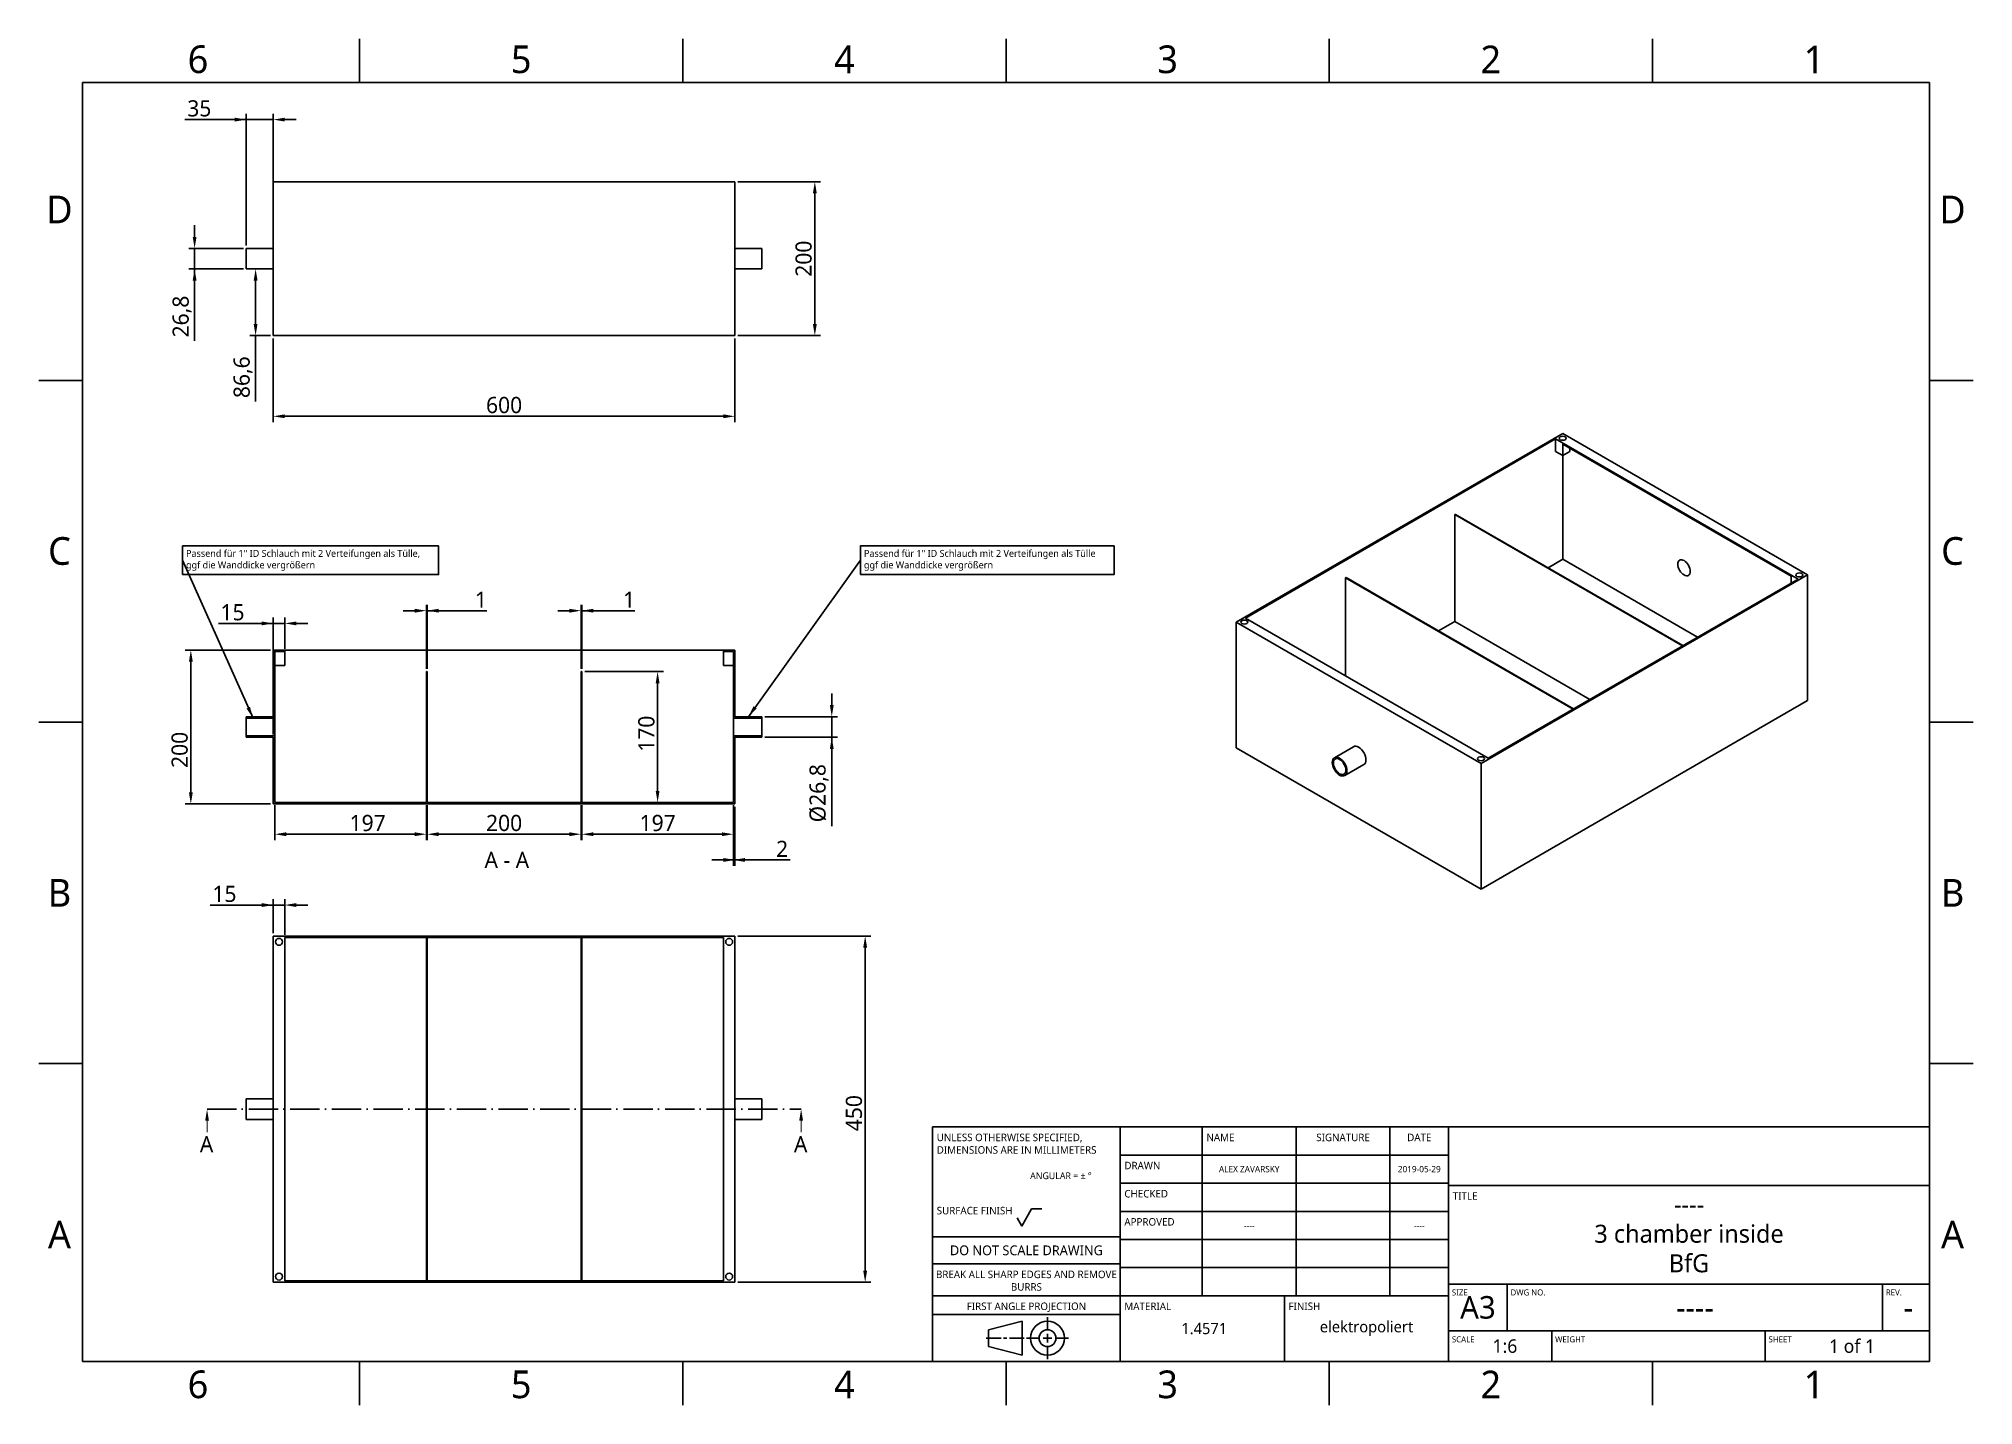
# Model space of a CAD drawing. Extents: x 1 to 420, y 0 to 296.
import ezdxf

# ---------------------------------------------------------------- set-up
doc = ezdxf.new("R2010")
doc.units = 0
doc.header["$LTSCALE"] = 12.7
doc.header["$MEASUREMENT"] = 0
doc.header["$PDMODE"] = 33
doc.header["$PDSIZE"] = 1
doc.linetypes.add('ONS_DASHDOT', pattern=[0.71, 0.5, -0.1, 0.01, -0.1])
doc.layers.get('DEFPOINTS').update_dxf_attribs({"linetype": 'CONTINUOUS'})
for name, color, linetype in [('ANNOTATION_LINES', 7, 'CONTINUOUS'), ('ANNOTATION_TEXT', 7, 'CONTINUOUS'), ('BORDER_FRAME', 7, 'CONTINUOUS'), ('BORDER_ZONES', 7, 'CONTINUOUS'), ('SECTION_CUTTING_LINE', 7, 'ONS_DASHDOT'), ('TITLE_BLOCK', 7, 'CONTINUOUS'), ('VIEW_HATCHES', 7, 'CONTINUOUS'), ('VISIBLE', 7, 'CONTINUOUS')]:
    doc.layers.add(name, color=color, linetype=linetype)
doc.styles.add('ONSHAPE-STANDARD', font='NotoSans-Regular.ttf')
doc.styles.add('ONSHAPE-STANDARD-DIMENSION', font='')
doc.styles.add('ONSHAPE-STANDARD-FIELDS', font='NotoSans-Regular.ttf')
doc.styles.add('ONSHAPE-STANDARD-VIEW-LABE', font='NotoSans-Regular.ttf', dxfattribs={"height": 3.5})
doc.styles.get('ONSHAPE-STANDARD-DIMENSION').set_extended_font_data('Noto Sans')
doc.dimstyles.new('ONSHAPE-ISO-25$0', dxfattribs={"dimtxt": 3.5, "dimasz": 2.5, "dimexe": 1.25, "dimexo": 0.625, "dimtad": 1, "dimtxsty": 'ONSHAPE-STANDARD-DIMENSION', "dimcen": 2.5, "dimclrd": 7, "dimclre": 7, "dimclrt": 7, "dimadec": 1, "dimazin": 3, "dimtfac": 1, "dimtmove": 0, "dimatfit": 3})
pattern_1 = [(219, (101.7974, 130.7482), (1.88796, -2.33144), [])]

# ---------------------------------------------------------------- blocks, each defined once
blk = doc.blocks.new('*D1')
at = {"layer": 'ANNOTATION_TEXT', "color": 7}
for p, q in [((51.8, 231.56), (51.8, 213.46)), ((151.8, 231.56), (151.8, 213.46)), ((54.3, 214.71), (149.3, 214.71))]:
    blk.add_line(p, q, dxfattribs=at)
for points in [[(54.3, 215.13), (54.3, 214.3), (51.8, 214.71)], [(149.3, 214.3), (149.3, 215.13), (151.8, 214.71)]]:
    blk.add_solid(points, dxfattribs=at)
at = {"layer": 'DEFPOINTS', "color": 0}
for p in [(51.8, 232.18), (151.8, 232.18), (151.8, 214.71), (151.8, 214.71)]:
    blk.add_point(p, dxfattribs=at)
at = {"layer": 'ANNOTATION_TEXT', "color": 7, "insert": (101.8, 217.13), "char_height": 3.5, "attachment_point": 5, "style": 'ONSHAPE-STANDARD-DIMENSION'}
blk.add_mtext('600', dxfattribs=at)
blk = doc.blocks.new('*D2')
at = {"layer": 'ANNOTATION_TEXT', "color": 7}
for p, q in [((152.42, 265.52), (170.35, 265.52)), ((169.1, 263.02), (169.1, 234.68)), ((152.42, 232.18), (170.35, 232.18))]:
    blk.add_line(p, q, dxfattribs=at)
for points in [[(169.51, 263.02), (168.68, 263.02), (169.1, 265.52)], [(168.68, 234.68), (169.51, 234.68), (169.1, 232.18)]]:
    blk.add_solid(points, dxfattribs=at)
at = {"layer": 'DEFPOINTS', "color": 0}
for p in [(151.8, 265.52), (151.8, 232.18), (169.1, 232.18), (169.1, 232.18)]:
    blk.add_point(p, dxfattribs=at)
at = {"layer": 'ANNOTATION_TEXT', "color": 7, "insert": (166.68, 248.85), "char_height": 3.5, "attachment_point": 5, "rotation": 90, "style": 'ONSHAPE-STANDARD-DIMENSION'}
blk.add_mtext('200', dxfattribs=at)
blk = doc.blocks.new('*D3')
at = {"layer": 'ANNOTATION_TEXT', "color": 7}
for p, q in [((151.46, 130.46), (151.46, 117.37)), ((151.8, 130.12), (151.8, 117.37)), ((149.3, 118.62), (146.8, 118.62)), ((153.96, 118.62), (149.3, 118.62)), ((151.8, 118.62), (163.78, 118.62))]:
    blk.add_line(p, q, dxfattribs=at)
for points in [[(149.3, 118.21), (149.3, 119.04), (151.8, 118.62)], [(153.96, 119.04), (153.96, 118.21), (151.46, 118.62)]]:
    blk.add_solid(points, dxfattribs=at)
at = {"layer": 'DEFPOINTS', "color": 0}
for p in [(151.46, 131.08), (151.8, 130.75), (151.8, 118.62), (151.8, 118.62)]:
    blk.add_point(p, dxfattribs=at)
at = {"layer": 'ANNOTATION_TEXT', "color": 7, "insert": (162.01, 121.02), "char_height": 3.5, "attachment_point": 5, "style": 'ONSHAPE-STANDARD-DIMENSION'}
blk.add_mtext('2', dxfattribs=at)
blk = doc.blocks.new('*D4')
at = {"layer": 'ANNOTATION_TEXT', "color": 7}
for p, q in [((118.63, 130.46), (118.63, 122.94)), ((151.46, 130.46), (151.46, 122.94)), ((121.13, 124.19), (148.96, 124.19))]:
    blk.add_line(p, q, dxfattribs=at)
for points in [[(121.13, 124.61), (121.13, 123.78), (118.63, 124.19)], [(148.96, 123.78), (148.96, 124.61), (151.46, 124.19)]]:
    blk.add_solid(points, dxfattribs=at)
at = {"layer": 'DEFPOINTS', "color": 0}
for p in [(118.63, 131.08), (151.46, 131.08), (151.46, 124.19), (151.46, 124.19)]:
    blk.add_point(p, dxfattribs=at)
at = {"layer": 'ANNOTATION_TEXT', "color": 7, "insert": (135.05, 126.61), "char_height": 3.5, "attachment_point": 5, "style": 'ONSHAPE-STANDARD-DIMENSION'}
blk.add_mtext('197', dxfattribs=at)
blk = doc.blocks.new('*D5')
at = {"layer": 'ANNOTATION_TEXT', "color": 7}
for p, q in [((85.13, 130.46), (85.13, 122.94)), ((118.46, 130.46), (118.46, 122.94)), ((115.96, 124.19), (87.63, 124.19))]:
    blk.add_line(p, q, dxfattribs=at)
for points in [[(87.63, 124.61), (87.63, 123.78), (85.13, 124.19)], [(115.96, 123.78), (115.96, 124.61), (118.46, 124.19)]]:
    blk.add_solid(points, dxfattribs=at)
at = {"layer": 'DEFPOINTS', "color": 0}
for p in [(85.13, 131.08), (118.46, 131.08), (85.13, 124.19), (85.13, 124.19)]:
    blk.add_point(p, dxfattribs=at)
at = {"layer": 'ANNOTATION_TEXT', "color": 7, "insert": (101.8, 126.61), "char_height": 3.5, "attachment_point": 5, "style": 'ONSHAPE-STANDARD-DIMENSION'}
blk.add_mtext('200', dxfattribs=at)
blk = doc.blocks.new('*D6')
at = {"layer": 'ANNOTATION_TEXT', "color": 7}
for p, q in [((52.13, 130.46), (52.13, 122.94)), ((84.96, 130.46), (84.96, 122.94)), ((54.63, 124.19), (82.46, 124.19))]:
    blk.add_line(p, q, dxfattribs=at)
for points in [[(54.63, 124.61), (54.63, 123.78), (52.13, 124.19)], [(82.46, 123.78), (82.46, 124.61), (84.96, 124.19)]]:
    blk.add_solid(points, dxfattribs=at)
at = {"layer": 'DEFPOINTS', "color": 0}
for p in [(52.13, 131.08), (84.96, 131.08), (84.96, 124.19), (84.96, 124.19)]:
    blk.add_point(p, dxfattribs=at)
at = {"layer": 'ANNOTATION_TEXT', "color": 7, "insert": (72.24, 126.61), "char_height": 3.5, "attachment_point": 5, "style": 'ONSHAPE-STANDARD-DIMENSION'}
blk.add_mtext('197', dxfattribs=at)
blk = doc.blocks.new('*D7')
at = {"layer": 'ANNOTATION_TEXT', "color": 7}
for p, q in [((51.8, 102.76), (51.8, 110.1)), ((54.3, 102.43), (54.3, 110.1)), ((51.8, 108.85), (38.17, 108.85)), ((49.3, 108.85), (46.8, 108.85)), ((54.3, 108.85), (51.8, 108.85)), ((56.8, 108.85), (59.3, 108.85))]:
    blk.add_line(p, q, dxfattribs=at)
for points in [[(49.3, 108.43), (49.3, 109.27), (51.8, 108.85)], [(56.8, 109.27), (56.8, 108.43), (54.3, 108.85)]]:
    blk.add_solid(points, dxfattribs=at)
at = {"layer": 'DEFPOINTS', "color": 0}
for p in [(51.8, 108.85), (51.8, 108.85), (51.8, 102.14), (54.3, 101.81)]:
    blk.add_point(p, dxfattribs=at)
at = {"layer": 'ANNOTATION_TEXT', "color": 7, "insert": (41.23, 111.25), "char_height": 3.5, "attachment_point": 5, "style": 'ONSHAPE-STANDARD-DIMENSION'}
blk.add_mtext('15', dxfattribs=at)
blk = doc.blocks.new('*D8')
at = {"layer": 'ANNOTATION_TEXT', "color": 7}
for p, q in [((51.8, 169.85), (39.92, 169.85)), ((49.3, 169.85), (46.8, 169.85)), ((51.8, 145.81), (51.8, 171.1)), ((54.3, 169.85), (51.8, 169.85)), ((54.3, 164.37), (54.3, 171.1)), ((56.8, 169.85), (59.3, 169.85))]:
    blk.add_line(p, q, dxfattribs=at)
for points in [[(49.3, 169.44), (49.3, 170.27), (51.8, 169.85)], [(56.8, 170.27), (56.8, 169.44), (54.3, 169.85)]]:
    blk.add_solid(points, dxfattribs=at)
at = {"layer": 'DEFPOINTS', "color": 0}
for p in [(51.8, 169.85), (51.8, 169.85), (54.3, 163.75), (51.8, 145.18)]:
    blk.add_point(p, dxfattribs=at)
at = {"layer": 'ANNOTATION_TEXT', "color": 7, "insert": (42.98, 172.25), "char_height": 3.5, "attachment_point": 5, "style": 'ONSHAPE-STANDARD-DIMENSION'}
blk.add_mtext('15', dxfattribs=at)
blk = doc.blocks.new('*D9')
at = {"layer": 'ANNOTATION_TEXT', "color": 7}
for p, q in [((34.77, 253.58), (34.77, 256.08)), ((45.34, 251.08), (33.52, 251.08)), ((34.77, 251.08), (34.77, 246.62)), ((45.34, 246.62), (33.52, 246.62)), ((34.77, 246.62), (34.77, 231.09)), ((34.77, 244.12), (34.77, 241.62))]:
    blk.add_line(p, q, dxfattribs=at)
for points in [[(34.35, 253.58), (35.18, 253.58), (34.77, 251.08)], [(35.18, 244.12), (34.35, 244.12), (34.77, 246.62)]]:
    blk.add_solid(points, dxfattribs=at)
at = {"layer": 'DEFPOINTS', "color": 0}
for p in [(45.96, 251.08), (34.77, 246.62), (34.77, 246.62), (45.96, 246.62)]:
    blk.add_point(p, dxfattribs=at)
at = {"layer": 'ANNOTATION_TEXT', "color": 7, "insert": (32.06, 236.32), "char_height": 3.5, "attachment_point": 5, "rotation": 90, "style": 'ONSHAPE-STANDARD-DIMENSION'}
blk.add_mtext('26,8', dxfattribs=at)
blk = doc.blocks.new('*D10')
at = {"layer": 'ANNOTATION_TEXT', "color": 7}
for p, q in [((45.96, 278.97), (32.62, 278.97)), ((43.46, 278.97), (40.96, 278.97)), ((45.96, 251.71), (45.96, 280.22)), ((45.96, 278.97), (51.8, 278.97)), ((51.8, 251.71), (51.8, 280.22)), ((54.3, 278.97), (56.8, 278.97))]:
    blk.add_line(p, q, dxfattribs=at)
for points in [[(43.46, 278.56), (43.46, 279.39), (45.96, 278.97)], [(54.3, 279.39), (54.3, 278.56), (51.8, 278.97)]]:
    blk.add_solid(points, dxfattribs=at)
at = {"layer": 'DEFPOINTS', "color": 0}
for p in [(51.8, 278.97), (51.8, 278.97), (45.96, 251.08), (51.8, 251.08)]:
    blk.add_point(p, dxfattribs=at)
at = {"layer": 'ANNOTATION_TEXT', "color": 7, "insert": (35.79, 281.39), "char_height": 3.5, "attachment_point": 5, "style": 'ONSHAPE-STANDARD-DIMENSION'}
blk.add_mtext('35', dxfattribs=at)
blk = doc.blocks.new('*D11')
at = {"layer": 'ANNOTATION_TEXT', "color": 7}
for p, q in [((51.17, 246.62), (46.73, 246.62)), ((47.98, 244.12), (47.98, 234.68)), ((51.17, 232.18), (46.73, 232.18)), ((47.98, 232.18), (47.98, 217.94))]:
    blk.add_line(p, q, dxfattribs=at)
for points in [[(48.39, 244.12), (47.56, 244.12), (47.98, 246.62)], [(47.56, 234.68), (48.39, 234.68), (47.98, 232.18)]]:
    blk.add_solid(points, dxfattribs=at)
at = {"layer": 'DEFPOINTS', "color": 0}
for p in [(51.8, 246.62), (47.98, 232.18), (47.98, 232.18), (51.8, 232.18)]:
    blk.add_point(p, dxfattribs=at)
at = {"layer": 'ANNOTATION_TEXT', "color": 7, "insert": (45.27, 223.18), "char_height": 3.5, "attachment_point": 5, "rotation": 90, "style": 'ONSHAPE-STANDARD-DIMENSION'}
blk.add_mtext('86,6', dxfattribs=at)
blk = doc.blocks.new('*D12')
at = {"layer": 'ANNOTATION_TEXT', "color": 7}
for p, q in [((152.42, 102.14), (181.25, 102.14)), ((180, 99.64), (180, 29.64)), ((152.42, 27.14), (181.25, 27.14))]:
    blk.add_line(p, q, dxfattribs=at)
for points in [[(180.41, 99.64), (179.58, 99.64), (180, 102.14)], [(179.58, 29.64), (180.41, 29.64), (180, 27.14)]]:
    blk.add_solid(points, dxfattribs=at)
at = {"layer": 'DEFPOINTS', "color": 0}
for p in [(151.8, 102.14), (151.8, 27.14), (180, 27.14), (180, 27.14)]:
    blk.add_point(p, dxfattribs=at)
at = {"layer": 'ANNOTATION_TEXT', "color": 7, "insert": (177.58, 63.78), "char_height": 3.5, "attachment_point": 5, "rotation": 90, "style": 'ONSHAPE-STANDARD-DIMENSION'}
blk.add_mtext('450', dxfattribs=at)
blk = doc.blocks.new('*D13')
at = {"layer": 'ANNOTATION_TEXT', "color": 7}
for p, q in [((82.46, 172.61), (79.96, 172.61)), ((84.96, 160.04), (84.96, 173.86)), ((84.96, 172.61), (85.13, 172.61)), ((85.13, 160.04), (85.13, 173.86)), ((85.13, 172.61), (98.04, 172.61)), ((87.63, 172.61), (90.13, 172.61))]:
    blk.add_line(p, q, dxfattribs=at)
for points in [[(82.46, 172.19), (82.46, 173.02), (84.96, 172.61)], [(87.63, 173.02), (87.63, 172.19), (85.13, 172.61)]]:
    blk.add_solid(points, dxfattribs=at)
at = {"layer": 'DEFPOINTS', "color": 0}
for p in [(85.13, 172.61), (85.13, 172.61), (84.96, 159.41), (85.13, 159.41)]:
    blk.add_point(p, dxfattribs=at)
at = {"layer": 'ANNOTATION_TEXT', "color": 7, "insert": (96.77, 174.98), "char_height": 3.5, "attachment_point": 5, "style": 'ONSHAPE-STANDARD-DIMENSION'}
blk.add_mtext('1', dxfattribs=at)
blk = doc.blocks.new('*D14')
at = {"layer": 'ANNOTATION_TEXT', "color": 7}
for p, q in [((115.96, 172.61), (113.46, 172.61)), ((118.46, 160.04), (118.46, 173.86)), ((118.46, 172.61), (118.63, 172.61)), ((118.63, 160.04), (118.63, 173.86)), ((118.63, 172.61), (130.13, 172.61)), ((121.13, 172.61), (123.63, 172.61))]:
    blk.add_line(p, q, dxfattribs=at)
for points in [[(115.96, 172.19), (115.96, 173.02), (118.46, 172.61)], [(121.13, 173.02), (121.13, 172.19), (118.63, 172.61)]]:
    blk.add_solid(points, dxfattribs=at)
at = {"layer": 'DEFPOINTS', "color": 0}
for p in [(118.63, 172.61), (118.63, 172.61), (118.46, 159.41), (118.63, 159.41)]:
    blk.add_point(p, dxfattribs=at)
at = {"layer": 'ANNOTATION_TEXT', "color": 7, "insert": (128.86, 174.98), "char_height": 3.5, "attachment_point": 5, "style": 'ONSHAPE-STANDARD-DIMENSION'}
blk.add_mtext('1', dxfattribs=at)
blk = doc.blocks.new('*D15')
at = {"layer": 'ANNOTATION_TEXT', "color": 7}
for p, q in [((119.26, 159.41), (136.3, 159.41)), ((135.05, 156.91), (135.05, 133.58)), ((119.26, 131.08), (136.3, 131.08))]:
    blk.add_line(p, q, dxfattribs=at)
for points in [[(135.46, 156.91), (134.63, 156.91), (135.05, 159.41)], [(134.63, 133.58), (135.46, 133.58), (135.05, 131.08)]]:
    blk.add_solid(points, dxfattribs=at)
at = {"layer": 'DEFPOINTS', "color": 0}
for p in [(118.63, 159.41), (118.63, 131.08), (135.05, 131.08), (135.05, 131.08)]:
    blk.add_point(p, dxfattribs=at)
at = {"layer": 'ANNOTATION_TEXT', "color": 7, "insert": (132.63, 145.96), "char_height": 3.5, "attachment_point": 5, "rotation": 90, "style": 'ONSHAPE-STANDARD-DIMENSION'}
blk.add_mtext('170', dxfattribs=at)
blk = doc.blocks.new('*D16')
at = {"layer": 'ANNOTATION_TEXT', "color": 7}
for p, q in [((51.17, 164.08), (32.7, 164.08)), ((33.95, 133.25), (33.95, 161.58)), ((51.17, 130.75), (32.7, 130.75))]:
    blk.add_line(p, q, dxfattribs=at)
for points in [[(34.37, 161.58), (33.54, 161.58), (33.95, 164.08)], [(33.54, 133.25), (34.37, 133.25), (33.95, 130.75)]]:
    blk.add_solid(points, dxfattribs=at)
at = {"layer": 'DEFPOINTS', "color": 0}
for p in [(33.95, 164.08), (33.95, 164.08), (51.8, 164.08), (51.8, 130.75)]:
    blk.add_point(p, dxfattribs=at)
at = {"layer": 'ANNOTATION_TEXT', "color": 7, "insert": (31.54, 142.46), "char_height": 3.5, "attachment_point": 5, "rotation": 90, "style": 'ONSHAPE-STANDARD-DIMENSION'}
blk.add_mtext('200', dxfattribs=at)
blk = doc.blocks.new('*D17')
at = {"layer": 'ANNOTATION_TEXT', "color": 7}
for p, q in [((172.76, 152.15), (172.76, 154.65)), ((158.26, 149.65), (174.01, 149.65)), ((172.76, 149.65), (172.76, 145.18)), ((158.26, 145.18), (174.01, 145.18)), ((172.76, 145.18), (172.76, 125.97)), ((172.76, 142.68), (172.76, 140.18))]:
    blk.add_line(p, q, dxfattribs=at)
for points in [[(172.35, 152.15), (173.18, 152.15), (172.76, 149.65)], [(173.18, 142.68), (172.35, 142.68), (172.76, 145.18)]]:
    blk.add_solid(points, dxfattribs=at)
at = {"layer": 'DEFPOINTS', "color": 0}
for p in [(157.63, 149.65), (157.63, 145.18), (172.76, 145.18), (172.76, 145.18)]:
    blk.add_point(p, dxfattribs=at)
at = {"layer": 'ANNOTATION_TEXT', "color": 7, "insert": (170, 133.08), "char_height": 3.5, "attachment_point": 5, "rotation": 90, "style": 'ONSHAPE-STANDARD-DIMENSION'}
blk.add_mtext('%%c26,8', dxfattribs=at)

msp = doc.modelspace()

# ---------------------------------------------------------------- hatches: boundary and pattern name
at = {"layer": 'VIEW_HATCHES'}
h = msp.add_hatch(dxfattribs=at)
h.set_pattern_fill('ANSI31', color=256, scale=24, angle=174, style=0, pattern_type=2)
h.set_pattern_definition(pattern_1)
edge = h.paths.add_edge_path(flags=0)
edge.add_line((54.2974, 164.0815), (54.2974, 163.7482))
edge.add_line((54.2974, 164.0815), (51.7974, 164.0815))
edge.add_line((51.7974, 149.6482), (51.7974, 164.0815))
edge.add_line((45.964, 149.6482), (51.7974, 149.6482))
edge.add_line((45.964, 149.6482), (45.964, 149.3148))
edge.add_line((45.964, 149.3148), (52.1307, 149.3148))
edge.add_line((52.1307, 149.3148), (52.1307, 163.7482))
edge.add_line((54.2974, 163.7482), (52.1307, 163.7482))
h = msp.add_hatch(dxfattribs=at)
h.set_pattern_fill('ANSI31', color=256, scale=24, angle=174, style=0, pattern_type=2)
h.set_pattern_definition(pattern_1)
edge = h.paths.add_edge_path(flags=0)
edge.add_line((151.464, 149.3148), (151.464, 163.7482))
edge.add_line((151.464, 149.3148), (157.6307, 149.3148))
edge.add_line((157.6307, 149.3148), (157.6307, 149.6482))
edge.add_line((151.7974, 149.6482), (157.6307, 149.6482))
edge.add_line((151.7974, 149.6482), (151.7974, 164.0815))
edge.add_line((151.7974, 164.0815), (149.2974, 164.0815))
edge.add_line((149.2974, 164.0815), (149.2974, 163.7482))
edge.add_line((151.464, 163.7482), (149.2974, 163.7482))
h = msp.add_hatch(dxfattribs=at)
h.set_pattern_fill('ANSI31', color=256, scale=24, angle=174, style=0, pattern_type=2)
h.set_pattern_definition(pattern_1)
edge = h.paths.add_edge_path(flags=0)
edge.add_line((84.964, 131.0815), (52.1307, 131.0815))
edge.add_line((52.1307, 131.0815), (52.1307, 145.5148))
edge.add_line((52.1307, 145.5148), (45.964, 145.5148))
edge.add_line((45.964, 145.5148), (45.964, 145.1815))
edge.add_line((51.7974, 145.1815), (45.964, 145.1815))
edge.add_line((51.7974, 130.7482), (51.7974, 145.1815))
edge.add_line((151.7974, 130.7482), (51.7974, 130.7482))
edge.add_line((151.7974, 130.7482), (151.7974, 145.1815))
edge.add_line((157.6307, 145.1815), (151.7974, 145.1815))
edge.add_line((157.6307, 145.1815), (157.6307, 145.5148))
edge.add_line((157.6307, 145.5148), (151.464, 145.5148))
edge.add_line((151.464, 131.0815), (151.464, 145.5148))
edge.add_line((151.464, 131.0815), (118.6307, 131.0815))
edge.add_line((118.6307, 131.0815), (118.6307, 159.4148))
edge.add_line((118.6307, 159.4148), (118.464, 159.4148))
edge.add_line((118.464, 131.0815), (118.464, 159.4148))
edge.add_line((118.464, 131.0815), (85.1307, 131.0815))
edge.add_line((85.1307, 131.0815), (85.1307, 159.4148))
edge.add_line((85.1307, 159.4148), (84.964, 159.4148))
edge.add_line((84.964, 131.0815), (84.964, 159.4148))

# ---------------------------------------------------------------- linework, layer by layer
at = {"layer": 'ANNOTATION_LINES', "color": 7}
for p, q in [((47.4164, 149.3148, -18.75), (32.158, 183.5179, 18.75)), ((154.714, 149.6482, -18.75), (178.9811, 183.5179, 18.75))]:
    msp.add_line(p, q, dxfattribs=at)
for points in [[(46.7784, 151.7677), (47.4164, 149.3148), (46.0173, 151.4282)], [(156.5088, 151.4377), (154.714, 149.6482), (155.8314, 151.9231)]]:
    msp.add_solid(points, dxfattribs=at)
at = {"layer": 'ANNOTATION_TEXT', "color": 7}
for points in [[(32.158, 180.4154), (32.158, 186.6204), (87.5967, 186.6204), (87.5967, 180.4154)], [(178.9811, 180.4154), (178.9811, 186.6204), (233.9119, 186.6204), (233.9119, 180.4154)]]:
    msp.add_lwpolyline(points, close=True, dxfattribs=at)
at = {"layer": 'BORDER_FRAME'}
for p, q in [((10.5, 10), (10.5, 287)), ((10.5, 287), (410.5, 287)), ((410.5, 287), (410.5, 10)), ((410.5, 10), (10.5, 10))]:
    msp.add_line(p, q, dxfattribs=at)
at = {"layer": 'BORDER_ZONES'}
for p, q in [((70.5, 287), (70.5, 296.5)), ((140.5, 287), (140.5, 296.5)), ((210.5, 287), (210.5, 296.5)), ((280.5, 287), (280.5, 296.5)), ((350.5, 287), (350.5, 296.5)), ((10.5, 222.5), (1, 222.5)), ((410.5, 222.5), (420, 222.5)), ((10.5, 148.5), (1, 148.5)), ((410.5, 148.5), (420, 148.5)), ((10.5, 74.5), (1, 74.5)), ((410.5, 74.5), (420, 74.5)), ((70.5, 10), (70.5, 0.5)), ((140.5, 10), (140.5, 0.5)), ((210.5, 10), (210.5, 0.5)), ((280.5, 10), (280.5, 0.5)), ((350.5, 10), (350.5, 0.5))]:
    msp.add_line(p, q, dxfattribs=at)
at = {"layer": 'SECTION_CUTTING_LINE', "color": 7}
msp.add_line((37.464, 64.6399), (166.1307, 64.6399), dxfattribs=at)
for points in [[(37.464, 64.6399), (37.0474, 62.1399), (37.8807, 62.1399)], [(166.1307, 64.6399), (165.714, 62.1399), (166.5474, 62.1399)], [(37.3599, 62.1399), (37.3599, 59.6399), (37.5682, 62.1399), (37.5682, 59.6399)], [(166.0265, 62.1399), (166.0265, 59.6399), (166.2349, 62.1399), (166.2349, 59.6399)]]:
    msp.add_solid(points, dxfattribs=at)
at = {"layer": 'TITLE_BLOCK'}
for p, q in [((194.6, 10), (194.6, 60.8)), ((194.6, 60.8), (235.24, 60.8)), ((235.24, 10), (235.24, 60.8)), ((235.24, 60.8), (306.36, 60.8)), ((253.02, 24.224), (253.02, 60.8)), ((273.34, 24.224), (273.34, 60.8)), ((293.66, 24.224), (293.66, 60.8)), ((306.36, 10), (306.36, 60.8)), ((306.36, 60.8), (410.5, 60.8)), ((235.24, 54.704), (306.36, 54.704)), ((235.24, 48.608), (306.36, 48.608)), ((306.36, 48.1), (410.5, 48.1)), ((213.904, 39.3298), (216.0376, 43.0253)), ((216.0376, 43.0253), (218.2728, 43.0253)), ((235.24, 42.512), (306.36, 42.512)), ((212.888, 41.0896), (213.904, 39.3298)), ((194.6, 37.0256), (235.24, 37.0256)), ((235.24, 36.416), (306.36, 36.416)), ((194.6, 31.1328), (235.24, 31.1328)), ((235.24, 30.32), (306.36, 30.32)), ((306.36, 26.764), (410.5, 26.764)), ((319.06, 16.604), (319.06, 26.764)), ((400.34, 16.604), (400.34, 26.764)), ((194.6, 24.224), (235.24, 24.224)), ((235.24, 24.224), (306.36, 24.224)), ((270.8, 10), (270.8, 24.224)), ((194.6, 20.16), (235.24, 20.16)), ((214.0056, 18.697), (206.6904, 16.8682)), ((206.6904, 16.8682), (206.6904, 13.2106)), ((214.0056, 11.3818), (214.0056, 18.697)), ((219.492, 16.8682), (219.492, 19.6114)), ((209.4336, 15.0394), (206.2332, 15.0394)), ((206.6904, 13.2106), (214.0056, 11.3818)), ((210.7138, 15.0394), (209.9822, 15.0394)), ((211.2624, 15.0394), (214.4628, 15.0394)), ((217.6632, 15.0394), (214.92, 15.0394)), ((220.4064, 15.0394), (218.5776, 15.0394)), ((219.492, 15.9538), (219.492, 14.125)), ((219.492, 13.2106), (219.492, 10.4674)), ((221.3208, 15.0394), (224.064, 15.0394)), ((306.36, 16.604), (410.5, 16.604)), ((328.712, 10), (328.712, 16.604)), ((374.94, 10), (374.94, 16.604)), ((194.6, 10), (235.24, 10))]:
    msp.add_line(p, q, dxfattribs=at)
for radius in [3.6576, 1.8288]:
    msp.add_circle((219.492, 15.0394), radius, dxfattribs=at)
at = {"layer": 'VISIBLE'}
for p, q in [((51.7974, 265.5179), (151.7974, 265.5179)), ((51.7974, 265.5179), (51.7974, 232.1845)), ((151.7974, 265.5179), (151.7974, 232.1845)), ((51.7974, 251.0845), (45.964, 251.0845)), ((45.964, 246.6179), (45.964, 251.0845)), ((157.6307, 251.0845), (151.7974, 251.0845)), ((157.6307, 251.0845), (157.6307, 246.6179)), ((45.964, 246.6179), (51.7974, 246.6179)), ((151.7974, 246.6179), (157.6307, 246.6179)), ((51.7974, 232.1845), (151.7974, 232.1845)), ((260.3592, 170.1392), (331.0699, 210.964)), ((262.3627, 171.0238), (329.5378, 209.8073)), ((329.5378, 207.0857), (329.5378, 209.8073)), ((329.5378, 209.8073), (382.0994, 179.4609)), ((331.0699, 210.964), (384.1029, 180.3454)), ((329.5378, 207.0857), (331.0699, 206.2011)), ((331.0699, 206.2011), (331.0699, 208.6506)), ((331.0699, 208.6506), (380.5674, 180.0733)), ((332.6019, 207.0857), (331.0699, 206.2011)), ((331.0699, 206.2011), (331.0699, 183.7475)), ((332.6019, 207.0857), (332.6019, 207.7661)), ((307.7354, 193.4094), (307.8532, 193.4774)), ((307.7354, 193.4094), (356.9971, 164.9681)), ((307.7354, 193.4094), (307.7354, 170.2753)), ((307.8532, 193.4774), (357.115, 165.0361)), ((313.3922, 139.5206), (384.1029, 180.3454)), ((327.8879, 181.9104), (331.0699, 183.7475)), ((331.0699, 183.7475), (360.297, 166.8732)), ((384.1029, 180.3454), (384.1029, 153.1289)), ((284.0473, 179.7331), (284.1651, 179.8011)), ((284.0473, 179.7331), (284.0473, 158.5041)), ((284.0473, 179.7331), (333.3091, 151.2918)), ((284.1651, 179.8011), (333.4269, 151.3598)), ((314.9243, 140.6773), (382.0994, 179.4609)), ((380.5674, 178.5763), (380.5674, 180.0733)), ((260.3592, 170.1392), (260.3592, 142.9227)), ((260.3592, 170.1392), (313.3922, 139.5206)), ((262.3627, 171.0238), (314.9243, 140.6773)), ((304.1998, 168.2341), (307.7354, 170.2753)), ((307.7354, 170.2753), (336.9624, 153.401)), ((54.2974, 164.0815), (51.7974, 164.0815)), ((51.7974, 149.6482), (51.7974, 164.0815)), ((54.2974, 163.7482), (52.1307, 163.7482)), ((52.1307, 149.3148), (52.1307, 163.7482)), ((54.2974, 164.0815), (54.2974, 163.7482)), ((54.2974, 164.0815), (149.2974, 164.0815)), ((54.2974, 160.7482), (54.2974, 163.7482)), ((149.2974, 164.0815), (149.2974, 163.7482)), ((151.7974, 164.0815), (149.2974, 164.0815)), ((149.2974, 160.7482), (149.2974, 163.7482)), ((151.464, 163.7482), (149.2974, 163.7482)), ((151.464, 149.3148), (151.464, 163.7482)), ((151.7974, 149.6482), (151.7974, 164.0815)), ((52.1307, 160.7482), (54.2974, 160.7482)), ((84.964, 131.0815), (84.964, 159.4148)), ((85.1307, 159.4148), (84.964, 159.4148)), ((85.1307, 131.0815), (85.1307, 159.4148)), ((118.464, 131.0815), (118.464, 159.4148)), ((118.6307, 159.4148), (118.464, 159.4148)), ((118.6307, 131.0815), (118.6307, 159.4148)), ((151.464, 160.7482), (149.2974, 160.7482)), ((313.3922, 112.304), (384.1029, 153.1289)), ((45.964, 149.6482), (51.7974, 149.6482)), ((45.964, 149.6482), (45.964, 149.3148)), ((45.964, 149.3148), (52.1307, 149.3148)), ((45.964, 145.5148), (45.964, 149.3148)), ((52.1307, 145.5148), (52.1307, 149.3148)), ((151.464, 149.3148), (157.6307, 149.3148)), ((151.464, 145.5148), (151.464, 149.3148)), ((151.7974, 149.6482), (157.6307, 149.6482)), ((157.6307, 149.3148), (157.6307, 149.6482)), ((157.6307, 149.3148), (157.6307, 145.5148)), ((45.964, 145.5148), (45.964, 145.1815)), ((52.1307, 145.5148), (45.964, 145.5148)), ((51.7974, 145.1815), (45.964, 145.1815)), ((51.7974, 130.7482), (51.7974, 145.1815)), ((52.1307, 131.0815), (52.1307, 145.5148)), ((151.464, 131.0815), (151.464, 145.5148)), ((157.6307, 145.5148), (151.464, 145.5148)), ((151.7974, 130.7482), (151.7974, 145.1815)), ((157.6307, 145.1815), (151.7974, 145.1815)), ((157.6307, 145.1815), (157.6307, 145.5148)), ((260.3592, 142.9227), (313.3922, 112.304)), ((285.759, 143.1558), (281.6343, 140.7743)), ((283.8676, 136.9061), (287.9924, 139.2875)), ((313.3922, 139.5206), (313.3922, 112.304)), ((151.7974, 130.7482), (51.7974, 130.7482)), ((84.964, 131.0815), (52.1307, 131.0815)), ((118.464, 131.0815), (85.1307, 131.0815)), ((151.464, 131.0815), (118.6307, 131.0815)), ((51.7974, 102.1399), (51.7974, 27.1399)), ((51.7974, 102.1399), (151.7974, 102.1399)), ((54.2974, 101.8066), (54.2974, 27.4733)), ((54.2974, 101.8066), (149.2974, 101.8066)), ((84.964, 101.8066), (84.964, 27.4733)), ((85.1307, 101.8066), (85.1307, 27.4733)), ((118.464, 101.8066), (118.464, 27.4733)), ((118.6307, 101.8066), (118.6307, 27.4733)), ((149.2974, 101.8066), (149.2974, 27.4733)), ((151.7974, 102.1399), (151.7974, 27.1399)), ((51.7974, 66.8733), (45.964, 66.8733)), ((45.964, 62.4066), (45.964, 66.8733)), ((157.6307, 66.8733), (151.7974, 66.8733)), ((157.6307, 66.8733), (157.6307, 62.4066)), ((45.964, 62.4066), (51.7974, 62.4066)), ((151.7974, 62.4066), (157.6307, 62.4066)), ((51.7974, 27.1399), (151.7974, 27.1399)), ((54.2974, 27.4733), (149.2974, 27.4733))]:
    msp.add_line(p, q, dxfattribs=at)
for centre in [(53.0474, 100.8899), (150.5474, 100.8899), (53.0474, 28.3899), (150.5474, 28.3899)]:
    msp.add_circle(centre, 0.75, dxfattribs=at)
for centre, major_axis in [((331.0699, 209.9434), (-0.75, 0)), ((357.3507, 181.9104), (0.95, -1.6454)), ((382.3351, 180.3454), (-0.75, 0)), ((262.127, 170.1392), (-0.75, 0)), ((282.7509, 138.8402), (1.1167, -1.9341)), ((282.7509, 138.8402), (0.95, -1.6454)), ((313.3922, 140.5412), (-0.75, 0))]:
    msp.add_ellipse(centre, major_axis=major_axis, ratio=0.57735027, dxfattribs=at)
msp.add_ellipse((286.8757, 141.2216), major_axis=(1.1167, -1.9341), ratio=0.57735027, start_param=0, end_param=3.14159265, dxfattribs=at)

# ---------------------------------------------------------------- texts
at = {"layer": 'ANNOTATION_TEXT', "color": 7, "char_height": 1.5, "attachment_point": 4, "style": 'ONSHAPE-STANDARD'}
for s, insert in [('{\\fNoto Sans;Passend für 1" ID Schlauch mit 2 Verteifungen als Tülle,\\Pggf die Wanddicke vergrößern}', (32.908, 183.5179)), ('{\\fNoto Sans;Passend für 1" ID Schlauch mit 2 Verteifungen als Tülle\\Pggf die Wanddicke vergrößern}', (179.7311, 183.5179))]:
    msp.add_mtext(s, dxfattribs=dict(at, insert=insert))
at = {"layer": 'ANNOTATION_TEXT', "color": 7, "insert": (101.7974, 120.3728), "char_height": 3.5, "width": 15.832601, "attachment_point": 2, "style": 'ONSHAPE-STANDARD-VIEW-LABE'}
msp.add_mtext(' A - A ', dxfattribs=at)
at = {"layer": 'BORDER_ZONES', "char_height": 6, "attachment_point": 5, "style": 'ONSHAPE-STANDARD'}
for s, insert in [('6', (35.5, 292)), ('5', (105.5, 292)), ('4', (175.5, 292)), ('3', (245.5, 292)), ('2', (315.5, 292)), ('1', (385.5, 292)), ('D', (5.5, 259.5)), ('D', (415.5, 259.5)), ('C', (5.5, 185.5)), ('C', (415.5, 185.5)), ('B', (5.5, 111.5)), ('B', (415.5, 111.5)), ('A', (5.5, 37.5)), ('A', (415.5, 37.5)), ('6', (35.5, 5)), ('5', (105.5, 5)), ('4', (175.5, 5)), ('3', (245.5, 5)), ('2', (315.5, 5)), ('1', (385.5, 5))]:
    msp.add_mtext(s, dxfattribs=dict(at, insert=insert))
at = {"layer": 'SECTION_CUTTING_LINE', "color": 7, "char_height": 3.5, "width": 3.120913, "attachment_point": 1, "style": 'ONSHAPE-STANDARD'}
for insert in [(35.906, 58.8066), (164.5726, 58.8066)]:
    msp.add_mtext('\\fNoto Sans|b0|i0|c0|p0;\\W1.0000000000;\\T1.0000000000;\\o\\lA', dxfattribs=dict(at, insert=insert))
at = {"layer": 'TITLE_BLOCK'}
for s, insert, char_height, width, attachment_point, style in [('UNLESS OTHERWISE SPECIFIED, DIMENSIONS ARE IN MILLIMETERS', (195.4941, 59.337), 1.6256, 40.64, 1, 'ONSHAPE-STANDARD'), ('NAME', (253.9141, 59.337), 1.6256, 20.32, 1, 'ONSHAPE-STANDARD'), ('SIGNATURE', (283.5, 59.337), 1.6256, 20.32, 2, 'ONSHAPE-STANDARD'), ('DATE', (300.01, 59.337), 1.6256, 12.7, 2, 'ONSHAPE-STANDARD'), ('^JANGULAR = ± °^J', (215.7247, 53.3873), 1.46304, 20.32, 1, 'ONSHAPE-STANDARD'), ('DRAWN', (236.1341, 53.241), 1.6256, 17.78, 1, 'ONSHAPE-STANDARD'), ('ALEX ZAVARSKY', (263.18, 51.656), 1.365504, 20.32, 5, 'ONSHAPE-STANDARD-FIELDS'), ('2019-05-29', (300.01, 51.656), 1.3655, 12.7, 5, 'ONSHAPE-STANDARD-FIELDS'), ('CHECKED', (236.1341, 47.145), 1.6256, 17.78, 1, 'ONSHAPE-STANDARD'), ('TITLE', (307.2541, 46.637), 1.6256, 12.7, 1, 'ONSHAPE-STANDARD'), ('SURFACE FINISH', (195.4941, 43.4874), 1.6256, 20.32, 1, 'ONSHAPE-STANDARD'), ('----', (358.43, 44.036), 3.90144, 93.98, 5, 'ONSHAPE-STANDARD-FIELDS'), ('APPROVED', (236.1341, 41.049), 1.6256, 17.78, 1, 'ONSHAPE-STANDARD'), ('----', (263.18, 39.464), 1.3655, 20.32, 5, 'ONSHAPE-STANDARD-FIELDS'), ('----', (300.01, 39.464), 1.3655, 12.7, 5, 'ONSHAPE-STANDARD-FIELDS'), ('3 chamber inside', (358.43, 37.6352), 3.90144, 93.98, 5, 'ONSHAPE-STANDARD-FIELDS'), ('DO NOT SCALE DRAWING', (214.92, 35.1236), 2.11328, 40.64, 2, 'ONSHAPE-STANDARD'), ('BREAK ALL SHARP EDGES AND REMOVE BURRS', (214.92, 29.6698), 1.6256, 40.64, 2, 'ONSHAPE-STANDARD'), ('BfG', (358.43, 31.2344), 3.90144, 93.98, 5, 'ONSHAPE-STANDARD-FIELDS'), ('SIZE', (307.0753, 25.5936), 1.30048, 12.7, 1, 'ONSHAPE-STANDARD'), ('DWG NO.', (319.7753, 25.5936), 1.30048, 81.28, 1, 'ONSHAPE-STANDARD'), ('REV.', (401.0553, 25.5936), 1.30048, 10.16, 1, 'ONSHAPE-STANDARD'), ('FIRST ANGLE PROJECTION', (214.92, 22.761), 1.6256, 40.64, 2, 'ONSHAPE-STANDARD'), ('MATERIAL', (236.1341, 22.761), 1.6256, 35.56, 1, 'ONSHAPE-STANDARD'), ('FINISH', (271.6941, 22.761), 1.6256, 35.56, 1, 'ONSHAPE-STANDARD'), ('A3', (312.71, 21.684), 4.8768, 12.7, 5, 'ONSHAPE-STANDARD-FIELDS'), ('----', (359.7, 21.684), 4.8768, 81.28, 5, 'ONSHAPE-STANDARD-FIELDS'), ('-', (405.928, 21.684), 4.8768, 9.144, 5, 'ONSHAPE-STANDARD-FIELDS'), (' 1.4571', (253.02, 17.112), 2.4384, 35.56, 5, 'ONSHAPE-STANDARD-FIELDS'), ('elektropoliert ', (288.58, 17.112), 2.4384, 35.56, 5, 'ONSHAPE-STANDARD-FIELDS'), ('SCALE', (307.0753, 15.4336), 1.30048, 22.352, 1, 'ONSHAPE-STANDARD'), ('1:6', (318.552, 13.302), 2.92608, 20.32, 5, 'ONSHAPE-STANDARD-FIELDS'), ('WEIGHT', (329.4273, 15.4336), 1.30048, 46.228, 1, 'ONSHAPE-STANDARD'), ('SHEET', (375.6553, 15.4336), 1.30048, 35.56, 1, 'ONSHAPE-STANDARD'), ('1 of 1', (393.736, 13.302), 2.92608, 33.528, 5, 'ONSHAPE-STANDARD-FIELDS')]:
    msp.add_mtext(s, dxfattribs=dict(at, insert=insert, char_height=char_height, width=width, attachment_point=attachment_point, style=style))

# ---------------------------------------------------------------- dimensions: what is measured, and where the dimension line sits
at = {"layer": 'ANNOTATION_TEXT'}
for base, p1, p2, picture, middle in [((51.7974, 278.9726), (45.964, 251.0845, -37.5), (51.7974, 251.0845, -37.5), '*D10', (35.7888, 278.9726)), ((151.7974, 214.7143), (51.7974, 232.1845), (151.7974, 232.1845), '*D1', (101.7974, 214.7143)), ((85.1307, 172.6059), (84.964, 159.4148, -37.5), (85.1307, 159.4148, -37.5), '*D13', (96.7653, 172.6059)), ((118.6307, 172.6059), (118.464, 159.4148, -37.5), (118.6307, 159.4148, -37.5), '*D14', (128.8596, 172.6059)), ((51.7974, 169.8525), (54.2974, 163.7482, -37.5), (51.7974, 145.1815, -37.5), '*D8', (42.9811, 169.8525)), ((84.964, 124.1942), (52.1307, 131.0815, -37.5), (84.964, 131.0815, -37.5), '*D6', (72.2401, 124.1942)), ((85.1307, 124.1942), (118.464, 131.0815, -37.5), (85.1307, 131.0815, -37.5), '*D5', (101.7974, 124.1942)), ((151.464, 124.1942), (118.6307, 131.0815, -37.5), (151.464, 131.0815, -37.5), '*D4', (135.0474, 124.1942)), ((151.7974, 118.6228), (151.464, 131.0815, -37.5), (151.7974, 130.7482, -37.5), '*D3', (162.0072, 118.6228)), ((51.7974, 108.8508), (54.2974, 101.8066, 16.6667), (51.7974, 102.1399, 16.6667), '*D7', (41.2308, 108.8508))]:
    dim = msp.add_linear_dim(base=base, p1=p1, p2=p2, dimstyle='ONSHAPE-ISO-25$0', override={"dimlfac": 6, "dimpost": ''}, dxfattribs=at)
    dim.commit()
    dim.dimension.update_dxf_attribs({"geometry": picture, "text_midpoint": middle, "dimtype": 160})
for base, p1, p2, override, picture, middle in [((169.0958, 232.1845), (151.7974, 265.5179), (151.7974, 232.1845), {"dimlfac": 6, "dimpost": ''}, '*D2', (169.0958, 248.8512)), ((34.7656, 246.6179), (45.964, 251.0845, -37.5), (45.964, 246.6179, -37.5), {"dimlfac": 6, "dimpost": ''}, '*D9', (34.7656, 236.321)), ((47.9768, 232.1845), (51.7974, 246.6179, -37.5), (51.7974, 232.1845), {"dimlfac": 6, "dimpost": ''}, '*D11', (47.9768, 223.1765)), ((33.9545, 164.0815), (51.7974, 130.7482, -37.5), (51.7974, 164.0815, -37.5), {"dimlfac": 6, "dimpost": ''}, '*D16', (33.9545, 142.4649)), ((135.0474, 131.0815), (118.6307, 159.4148, -37.5), (118.6307, 131.0815, -37.5), {"dimlfac": 6, "dimpost": ''}, '*D15', (135.0474, 145.9569)), ((172.7637, 145.1815), (157.6307, 149.6482, -37.5), (157.6307, 145.1815, -37.5), {"dimlfac": 6, "dimpost": '%%c<>'}, '*D17', (172.7637, 133.0763)), ((179.9978, 27.1399), (151.7974, 102.1399, 16.6667), (151.7974, 27.1399, 16.6667), {"dimlfac": 6, "dimpost": ''}, '*D12', (179.9978, 63.7828))]:
    dim = msp.add_linear_dim(base=base, p1=p1, p2=p2, angle=90, dimstyle='ONSHAPE-ISO-25$0', override=override, dxfattribs=at)
    dim.commit()
    dim.dimension.update_dxf_attribs({"geometry": picture, "text_midpoint": middle, "dimtype": 160})

doc.saveas('drawing.dxf')
